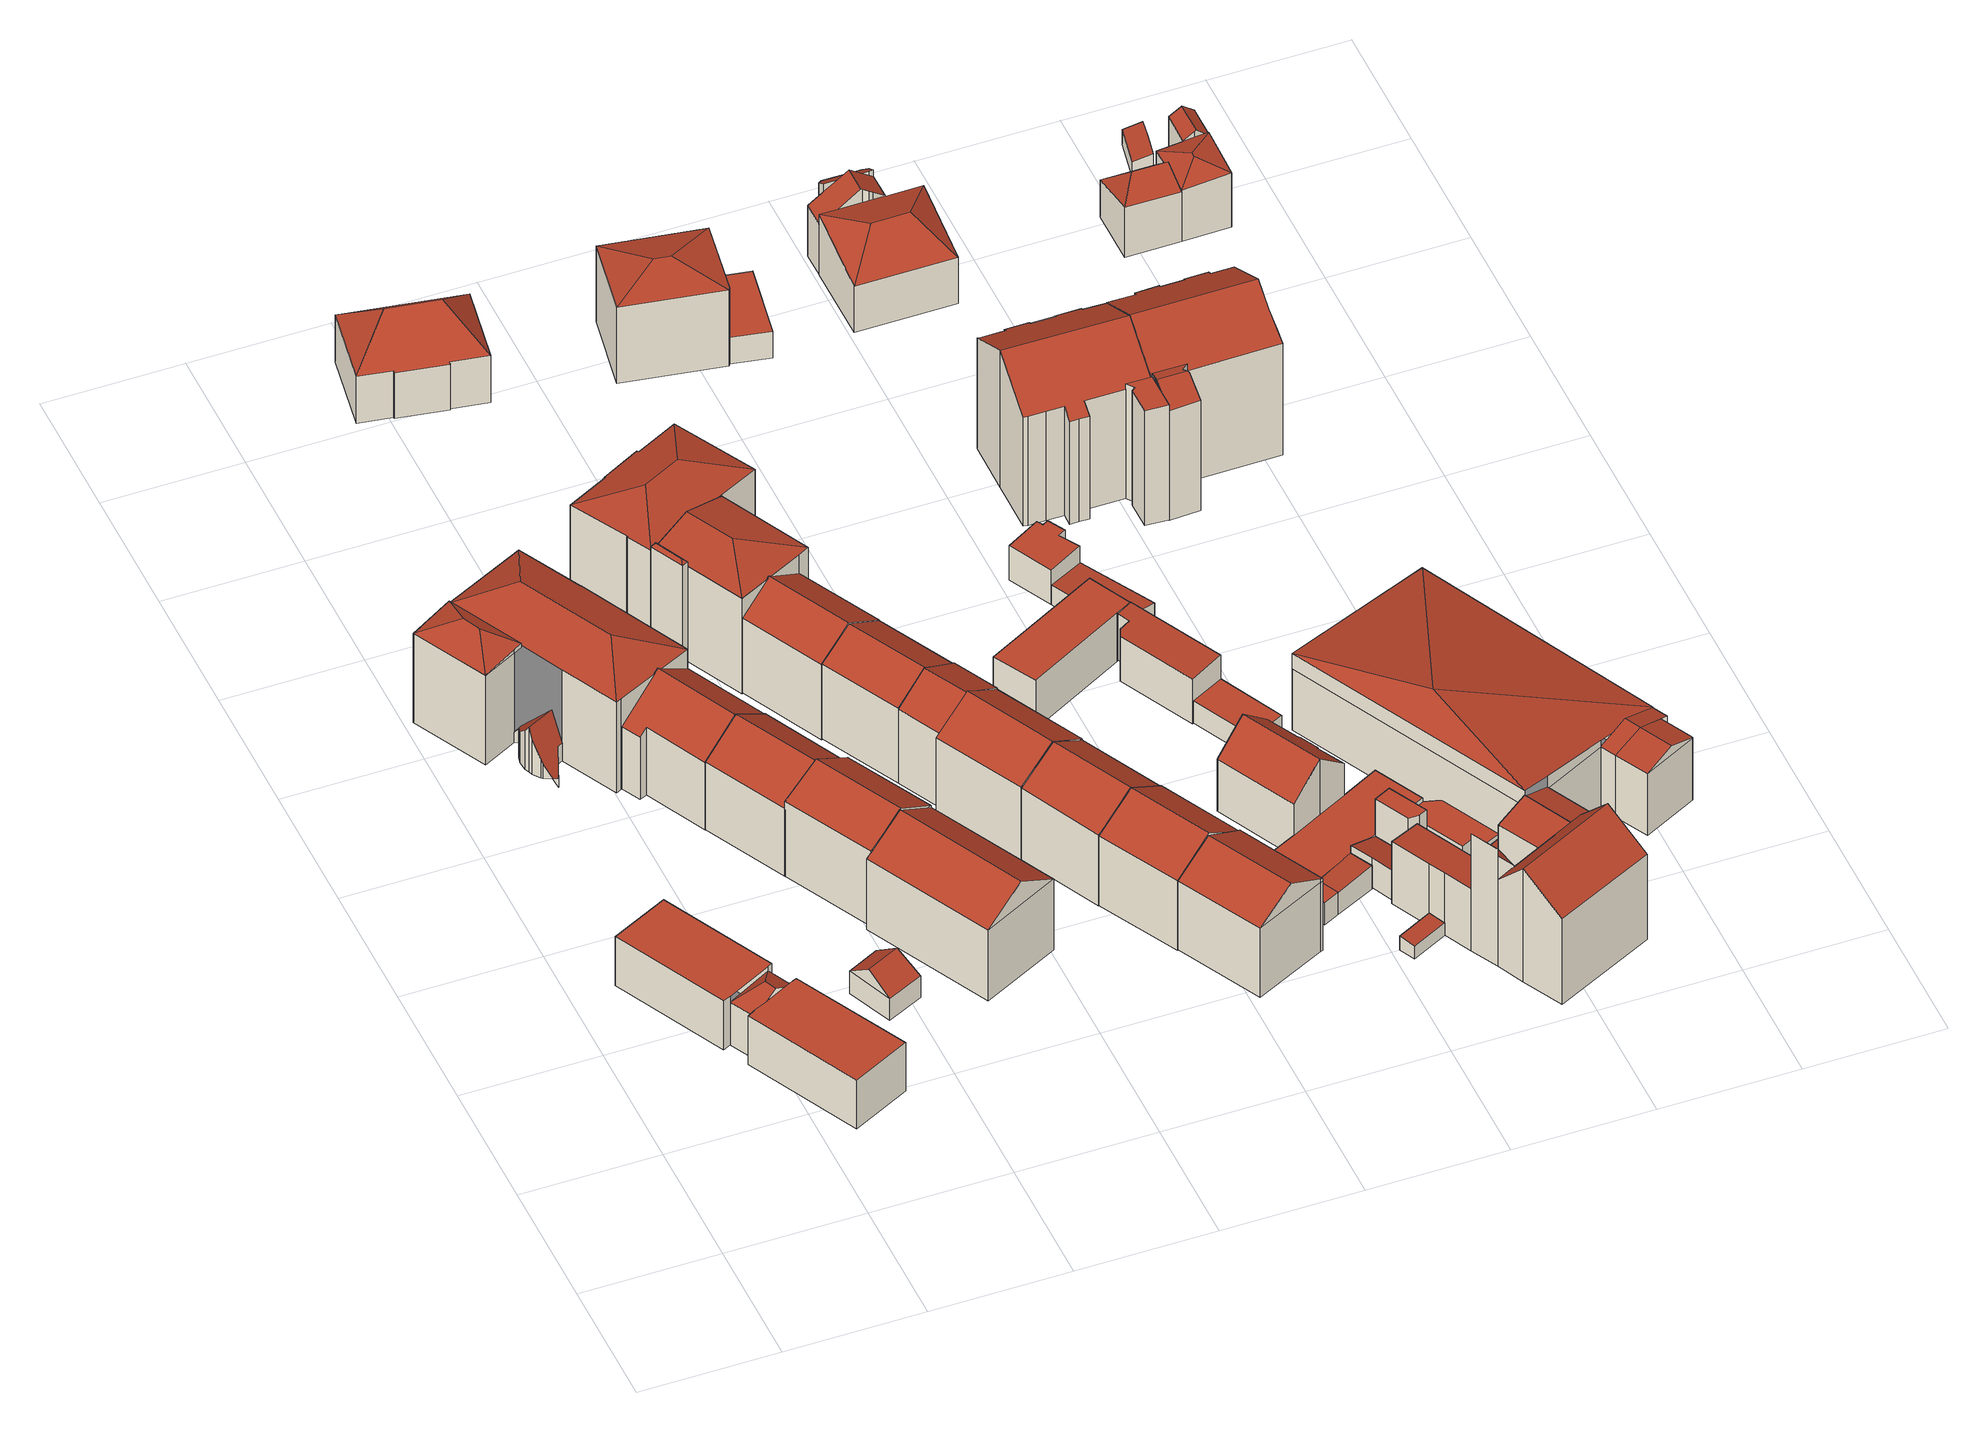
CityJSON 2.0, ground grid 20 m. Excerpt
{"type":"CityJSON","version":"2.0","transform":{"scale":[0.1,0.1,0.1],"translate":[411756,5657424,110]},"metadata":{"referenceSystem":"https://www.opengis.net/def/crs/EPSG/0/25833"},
"CityObjects":{
"building1":{"type":"Building","attributes":{"Gemeindeschluessel":14612000,"Geometrietyp2DReferenz":"3000","function":"31001_9998","roofType":"9999"},"children":["building1-1","building1-2","building1-3"]},
"building1-1":{"type":"BuildingPart","attributes":{"Dachtyp_tdc":"tdcPolyFlatRoof","Dachneigung":0,"QualitaetDacherkennung":74,"Geometrietyp2DReferenz":"3000","measuredHeight":8.42,"roofType":"1000"},"parents":["building1"],"geometry":[{"type":"MultiSurface","lod":"2","boundaries":[[[0,1,2,3]],[[1,4,5,6,7,2]],[[8,9,10,11,12]],[[9,13,14,10]],[[13,0,3,14]],[[13,9,8,4,1,0]],[[3,2,7,11,10,14]]],"semantics":{"surfaces":[{"type":"WallSurface"},{"type":"RoofSurface"},{"type":"GroundSurface"}],"values":[0,0,0,0,0,1,2]}}]},
"building1-2":{"type":"BuildingPart","attributes":{"Dachtyp_tdc":"tdcPolyFlatRoof","Dachneigung":0,"QualitaetDacherkennung":77,"Geometrietyp2DReferenz":"3000","measuredHeight":8.41,"roofType":"1000"},"parents":["building1"],"geometry":[{"type":"MultiSurface","lod":"2","boundaries":[[[15,16,17,18]],[[16,19,20,17]],[[19,21,22,20]],[[21,23,22]],[[24,25,26,27]],[[24,28,29,25]],[[28,15,18,29]],[[28,24,30,31,21,19,16,15]],[[18,17,20,22,25,29]]],"semantics":{"surfaces":[{"type":"WallSurface"},{"type":"RoofSurface"},{"type":"GroundSurface"}],"values":[0,0,0,0,0,0,0,1,2]}}]},
"building1-3":{"type":"BuildingPart","attributes":{"Dachtyp_tdc":"tdcHipAndGableRoof","Dachneigung":25.67,"QualitaetDacherkennung":31,"Geometrietyp2DReferenz":"3000","measuredHeight":9.4,"roofType":"5000"},"parents":["building1"],"geometry":[{"type":"MultiSurface","lod":"2","boundaries":[[[11,7,25,22]],[[6,26,25,7]],[[23,12,11,22]],[[5,12,32]],[[23,31,33,32,12]],[[5,32,33,30,27]],[[6,5,27,26]]],"semantics":{"surfaces":[{"type":"GroundSurface"},{"type":"WallSurface"},{"type":"RoofSurface"}],"values":[0,1,1,2,2,2,1]}}]},
"building2":{"type":"Building","attributes":{"Gemeindeschluessel":14612000,"Geometrietyp2DReferenz":"3000","function":"31001_9998","roofType":"9999"},"children":["building2-1","building2-2","building2-3"]},
"building2-1":{"type":"BuildingPart","attributes":{"Dachtyp_tdc":"tdcFreeFormRoof","Dachneigung":68.37,"QualitaetDacherkennung":4,"Geometrietyp2DReferenz":"3000","measuredHeight":7.66,"roofType":"5000"},"parents":["building2"],"geometry":[{"type":"MultiSurface","lod":"2","boundaries":[[[34,35,36,37]],[[35,38,39,36]],[[40,41,42,43]],[[41,44,45,42]],[[44,46,47,45]],[[46,48,49,47]],[[48,50,51,49]],[[50,52,53,51]],[[52,54,55,53]],[[54,56,57,55]],[[56,34,37,57]],[[52,50,48,46,44,41,40,58]],[[58,59,38,35,34,56,54,52]],[[37,36,39,60,61,43,42,45,47,49,51,53,55,57]]],"semantics":{"surfaces":[{"type":"WallSurface"},{"type":"RoofSurface"},{"type":"GroundSurface"}],"values":[0,0,0,0,0,0,0,0,0,0,0,1,1,2]}}]},
"building2-2":{"type":"BuildingPart","attributes":{"Dachtyp_tdc":"tdcHipRoof","Dachneigung":23.7,"QualitaetDacherkennung":62,"Geometrietyp2DReferenz":"3000","measuredHeight":18.4,"roofType":"3200"},"parents":["building2"],"geometry":[{"type":"MultiSurface","lod":"2","boundaries":[[[62,63,64,65]],[[63,66,67,64]],[[66,68,69,67]],[[68,70,71,69]],[[70,72,73,71]],[[72,74,75,73]],[[74,76,77,75]],[[76,78,40,43,77]],[[79,62,65,80,81]],[[76,74,72,82]],[[62,79,83]],[[72,70,68,66,63,62,83,82]],[[79,84,78,76,82,83]],[[65,64,67,69,71,73,75,77,43,61,60,80]]],"semantics":{"surfaces":[{"type":"WallSurface"},{"type":"RoofSurface"},{"type":"GroundSurface"}],"values":[0,0,0,0,0,0,0,0,0,1,1,1,1,2]}}]},
"building2-3":{"type":"BuildingPart","attributes":{"Dachtyp_tdc":"tdcHipRoof","Dachneigung":25.68,"QualitaetDacherkennung":42,"Geometrietyp2DReferenz":"3000","measuredHeight":17.57,"roofType":"3200"},"parents":["building2"],"geometry":[{"type":"MultiSurface","lod":"2","boundaries":[[[85,81,80,86]],[[87,88,89,39,38]],[[88,85,86,89]],[[90,85,91]],[[92,93,94,95]],[[85,92,95,91]],[[94,90,91,95]],[[96,84,94,93,87]],[[87,93,92,88]],[[88,92,85]],[[85,90,79,81]],[[86,80,60,39,89]]],"semantics":{"surfaces":[{"type":"WallSurface"},{"type":"RoofSurface"},{"type":"GroundSurface"}],"values":[0,0,0,1,1,1,1,0,0,0,0,2]}}]},
"building3":{"type":"Building","attributes":{"Dachtyp_tdc":"tdcGableRoof","Gemeindeschluessel":14612000,"Dachneigung":35.3,"QualitaetDacherkennung":52,"Geometrietyp2DReferenz":"3000","measuredHeight":6.4,"function":"31001_9998","roofType":"3100"},"geometry":[{"type":"Solid","lod":"2","boundaries":[[[[97,98,99,100]],[[98,101,102,99]],[[101,103,104,102]],[[101,98,105]],[[97,103,106]],[[98,97,106,105]],[[103,101,105,106]],[[100,99,102,104]],[[103,97,100,104]]]],"semantics":{"surfaces":[{"type":"WallSurface"},{"type":"RoofSurface"},{"type":"GroundSurface"}],"values":[[0,0,0,0,0,1,1,2,0]]}}]},
"building4":{"type":"Building","attributes":{"Dachtyp_tdc":"tdcGableRoof","Gemeindeschluessel":14612000,"Dachneigung":36.43,"QualitaetDacherkennung":58,"Geometrietyp2DReferenz":"3000","measuredHeight":15.88,"function":"31001_9998","roofType":"3100"},"geometry":[{"type":"Solid","lod":"2","boundaries":[[[[107,108,109,110]],[[108,111,112,109]],[[111,113,114,112]],[[113,115,116,114]],[[115,117,118,116]],[[117,119,120,118]],[[119,121,122,120]],[[121,107,110,122]],[[117,115,113,111]],[[111,108,107,121,119,117]],[[110,109,112,114,116,118,120,122]]]],"semantics":{"surfaces":[{"type":"WallSurface"},{"type":"RoofSurface"},{"type":"GroundSurface"}],"values":[[0,0,0,0,0,0,0,0,1,1,2]]}}]},
"building5":{"type":"Building","attributes":{"Dachtyp_tdc":"tdcGableRoof","Gemeindeschluessel":14612000,"Dachneigung":35.27,"QualitaetDacherkennung":61,"Geometrietyp2DReferenz":"3000","measuredHeight":15.81,"function":"31001_9998","roofType":"3100"},"geometry":[{"type":"Solid","lod":"2","boundaries":[[[[123,124,125,126]],[[124,127,128,125]],[[127,129,130,128]],[[129,123,126,130]],[[127,124,131]],[[123,129,132]],[[124,123,132,131]],[[129,127,131,132]],[[126,125,128,130]]]],"semantics":{"surfaces":[{"type":"WallSurface"},{"type":"RoofSurface"},{"type":"GroundSurface"}],"values":[[0,0,0,0,0,0,1,1,2]]}}]},
"building6":{"type":"Building","attributes":{"Dachtyp_tdc":"tdcFreeFormRoof","Gemeindeschluessel":14612000,"Dachneigung":30.63,"QualitaetDacherkennung":52,"Geometrietyp2DReferenz":"3000","measuredHeight":16.31,"function":"31001_9998","roofType":"5000"},"geometry":[{"type":"Solid","lod":"2","boundaries":[[[[133,134,135,136]],[[134,137,138,135]],[[137,139,140,138]],[[139,141,142,140]],[[141,133,136,142]],[[134,143,144,139,137]],[[143,133,141,144]],[[141,139,144]],[[134,133,143]],[[136,135,138,140,142]]]],"semantics":{"surfaces":[{"type":"WallSurface"},{"type":"RoofSurface"},{"type":"GroundSurface"}],"values":[[0,0,0,0,0,1,1,0,0,2]]}}]},
"building7":{"type":"Building","attributes":{"Dachtyp_tdc":"tdcGableRoof","Gemeindeschluessel":14612000,"Dachneigung":32.48,"QualitaetDacherkennung":61,"Geometrietyp2DReferenz":"3000","measuredHeight":16.19,"function":"31001_9998","roofType":"3100"},"geometry":[{"type":"Solid","lod":"2","boundaries":[[[[145,146,147,148]],[[146,149,150,147]],[[149,151,152,150]],[[151,153,154,152]],[[153,145,148,154]],[[153,155,156,145]],[[146,156,155,157,149]],[[151,157,155,153]],[[149,157,151]],[[145,156,146]],[[148,147,150,152,154]]]],"semantics":{"surfaces":[{"type":"WallSurface"},{"type":"RoofSurface"},{"type":"GroundSurface"}],"values":[[0,0,0,0,0,1,1,0,0,0,2]]}}]},
"building8":{"type":"Building","attributes":{"Dachtyp_tdc":"tdcHipRoof","Gemeindeschluessel":14612000,"Dachneigung":41.74,"QualitaetDacherkennung":70,"Geometrietyp2DReferenz":"3000","measuredHeight":13.42,"function":"31001_9998","roofType":"3200"},"geometry":[{"type":"Solid","lod":"2","boundaries":[[[[158,159,160,161]],[[159,162,163,160]],[[162,164,165,163]],[[164,166,167,165]],[[166,168,169,167]],[[168,170,171,169]],[[170,172,173,171]],[[172,174,175,173]],[[174,158,161,175]],[[170,168,176]],[[166,164,162,177]],[[168,166,177,176]],[[162,159,158,174,172,170,176,177]],[[161,160,163,165,167,169,171,173,175]]]],"semantics":{"surfaces":[{"type":"WallSurface"},{"type":"RoofSurface"},{"type":"GroundSurface"}],"values":[[0,0,0,0,0,0,0,0,0,1,1,1,1,2]]}}]},
"building9":{"type":"Building","attributes":{"Gemeindeschluessel":14612000,"Geometrietyp2DReferenz":"3000","function":"31001_9998","roofType":"9999"},"children":["building9-1","building9-2"]},
"building9-1":{"type":"BuildingPart","attributes":{"Dachtyp_tdc":"tdcHipAndGableRoof","Dachneigung":17.38,"QualitaetDacherkennung":79,"Geometrietyp2DReferenz":"3000","measuredHeight":18.47,"roofType":"5000"},"parents":["building9"],"geometry":[{"type":"MultiSurface","lod":"2","boundaries":[[[178,179,180,181]],[[179,182,183,180]],[[182,184,185,183]],[[186,187,188,189]],[[187,178,181,188]],[[190,179,178,191]],[[178,187,192,191]],[[193,194,190,191,192]],[[186,193,192,187]],[[182,190,194,184]],[[179,190,182]],[[181,180,183,185,189,188]]],"semantics":{"surfaces":[{"type":"WallSurface"},{"type":"RoofSurface"},{"type":"GroundSurface"}],"values":[0,0,0,0,0,1,1,1,0,0,0,2]}}]},
"building9-2":{"type":"BuildingPart","attributes":{"Dachtyp_tdc":"tdcFreeFormRoof","Dachneigung":41.98,"QualitaetDacherkennung":23,"Geometrietyp2DReferenz":"3000","measuredHeight":17.67,"roofType":"5000"},"parents":["building9"],"geometry":[{"type":"MultiSurface","lod":"2","boundaries":[[[195,196,193,186,189,197]],[[198,199,200,185,184,194]],[[199,195,197,200]],[[201,199,198]],[[202,201,198,196]],[[202,196,195]],[[201,202,195,199]],[[197,189,185,200]]],"semantics":{"surfaces":[{"type":"WallSurface"},{"type":"RoofSurface"},{"type":"GroundSurface"}],"values":[0,0,0,1,1,1,1,2]}}]},
"building10":{"type":"Building","attributes":{"Dachtyp_tdc":"tdcHipRoof","Gemeindeschluessel":14612000,"Dachneigung":15.52,"QualitaetDacherkennung":55,"Geometrietyp2DReferenz":"3000","measuredHeight":18.57,"function":"31001_9998","roofType":"3200"},"geometry":[{"type":"Solid","lod":"2","boundaries":[[[[203,204,205,206]],[[204,207,208,205]],[[207,209,210,208]],[[209,211,212,210]],[[211,213,214,212]],[[213,215,216,214]],[[215,217,218,216]],[[217,219,220,218]],[[219,221,188,220]],[[221,222,197,188]],[[222,203,206,197]],[[219,217,223]],[[207,204,203,222,224]],[[217,215,213,211,209,207,224,223]],[[222,221,219,223,224]],[[206,205,208,210,212,214,216,218,220,188,197]]]],"semantics":{"surfaces":[{"type":"WallSurface"},{"type":"RoofSurface"},{"type":"GroundSurface"}],"values":[[0,0,0,0,0,0,0,0,0,0,0,1,1,1,1,2]]}}]},
"building11":{"type":"Building","attributes":{"Dachtyp_tdc":"tdcGableRoof","Gemeindeschluessel":14612000,"Dachneigung":31.13,"QualitaetDacherkennung":63,"Geometrietyp2DReferenz":"3000","measuredHeight":16.5,"function":"31001_9998","roofType":"3100"},"geometry":[{"type":"Solid","lod":"2","boundaries":[[[[225,226,227,228]],[[226,229,230,227]],[[229,231,232,230]],[[231,225,228,232]],[[229,226,233]],[[225,231,234]],[[226,225,234,233]],[[231,229,233,234]],[[228,227,230,232]]]],"semantics":{"surfaces":[{"type":"WallSurface"},{"type":"RoofSurface"},{"type":"GroundSurface"}],"values":[[0,0,0,0,0,0,1,1,2]]}}]},
"building12":{"type":"Building","attributes":{"Gemeindeschluessel":14612000,"Dachtyp_tdc":"tdcGableRoof","Dachneigung":31.08,"QualitaetDacherkennung":69,"Geometrietyp2DReferenz":"3000","measuredHeight":16.22,"function":"31001_9998","roofType":"3100"},"geometry":[{"type":"Solid","lod":"2","boundaries":[[[[235,236,237,238]],[[236,239,240,237]],[[239,241,242,240]],[[241,235,238,242]],[[239,236,243]],[[235,241,244]],[[236,235,244,243]],[[241,239,243,244]],[[238,237,240,242]]]],"semantics":{"surfaces":[{"type":"WallSurface"},{"type":"RoofSurface"},{"type":"GroundSurface"}],"values":[[0,0,0,0,0,0,1,1,2]]}}]},
"building13":{"type":"Building","attributes":{"Gemeindeschluessel":14612000,"Geometrietyp2DReferenz":"3000","function":"31001_9998","roofType":"9999"},"children":["building13-1","building13-2"]},
"building13-1":{"type":"BuildingPart","attributes":{"Dachtyp_tdc":"tdcGableRoof","Dachneigung":31.92,"QualitaetDacherkennung":53,"Geometrietyp2DReferenz":"3000","measuredHeight":16.38,"roofType":"3100"},"parents":["building13"],"geometry":[{"type":"MultiSurface","lod":"2","boundaries":[[[245,246,247,248]],[[249,250,251,252]],[[250,245,248,251]],[[245,250,253]],[[246,245,253,254,255]],[[250,249,256,257,254,253]],[[248,247,258,252,251]]],"semantics":{"surfaces":[{"type":"WallSurface"},{"type":"RoofSurface"},{"type":"GroundSurface"}],"values":[0,0,0,0,1,1,2]}}]},
"building13-2":{"type":"BuildingPart","attributes":{"Dachtyp_tdc":"tdcGableRoof","Dachneigung":29.76,"QualitaetDacherkennung":57,"Geometrietyp2DReferenz":"3000","measuredHeight":16.34,"roofType":"3100"},"parents":["building13"],"geometry":[{"type":"MultiSurface","lod":"2","boundaries":[[[259,260,255,261]],[[262,263,261,255,257]],[[258,238,242,252]],[[260,259,238,258,264]],[[259,263,242,238]],[[263,262,249,252,242]],[[263,259,261]]],"semantics":{"surfaces":[{"type":"RoofSurface"},{"type":"GroundSurface"},{"type":"WallSurface"}],"values":[0,0,1,2,2,2,2]}}]},
"building14":{"type":"Building","attributes":{"Dachtyp_tdc":"tdcGableRoof","Gemeindeschluessel":14612000,"Dachneigung":32.18,"QualitaetDacherkennung":56,"Geometrietyp2DReferenz":"3000","measuredHeight":16.15,"function":"31001_9998","roofType":"3100"},"geometry":[{"type":"Solid","lod":"2","boundaries":[[[[265,266,267,268]],[[266,269,270,267]],[[269,271,272,270]],[[271,265,268,272]],[[269,266,273]],[[265,271,274]],[[266,265,274,273]],[[271,269,273,274]],[[268,267,270,272]]]],"semantics":{"surfaces":[{"type":"WallSurface"},{"type":"RoofSurface"},{"type":"GroundSurface"}],"values":[[0,0,0,0,0,0,1,1,2]]}}]},
"building15":{"type":"Building","attributes":{"Dachtyp_tdc":"tdcGableRoof","Gemeindeschluessel":14612000,"Dachneigung":34.1,"QualitaetDacherkennung":54,"Geometrietyp2DReferenz":"3000","measuredHeight":16.03,"function":"31001_9998","roofType":"3100"},"geometry":[{"type":"Solid","lod":"2","boundaries":[[[[275,276,277,278]],[[276,279,280,277]],[[279,281,282,280]],[[281,275,278,282]],[[279,276,283]],[[275,281,284]],[[276,275,284,283]],[[281,279,283,284]],[[278,277,280,282]]]],"semantics":{"surfaces":[{"type":"WallSurface"},{"type":"RoofSurface"},{"type":"GroundSurface"}],"values":[[0,0,0,0,0,0,1,1,2]]}}]},
"building16":{"type":"Building","attributes":{"Dachtyp_tdc":"tdcGableRoof","Gemeindeschluessel":14612000,"Dachneigung":32.76,"QualitaetDacherkennung":45,"Geometrietyp2DReferenz":"3000","measuredHeight":15.69,"function":"31001_9998","roofType":"3100"},"geometry":[{"type":"Solid","lod":"2","boundaries":[[[[279,285,286,287]],[[285,288,289,286]],[[288,290,291,289]],[[290,292,293,291]],[[292,279,287,293]],[[292,294,295,279]],[[296,295,294,297,298]],[[288,298,297,290]],[[285,296,298,288]],[[290,297,294,292]],[[279,295,296,285]],[[287,286,289,291,293]]]],"semantics":{"surfaces":[{"type":"WallSurface"},{"type":"RoofSurface"},{"type":"GroundSurface"}],"values":[[0,0,0,0,0,1,1,0,0,0,0,2]]}}]},
"building17":{"type":"Building","attributes":{"Dachtyp_tdc":"tdcPolyFlatRoof","Gemeindeschluessel":14612000,"Dachneigung":13.71,"QualitaetDacherkennung":65,"Geometrietyp2DReferenz":"3000","measuredHeight":4.29,"function":"31001_9998","roofType":"2100"},"geometry":[{"type":"Solid","lod":"2","boundaries":[[[[299,300,301,302]],[[300,303,304,301]],[[303,305,306,304]],[[305,307,308,306]],[[307,309,310,308]],[[309,299,302,310]],[[309,307,305,303,300,299]],[[302,301,304,306,308,310]]]],"semantics":{"surfaces":[{"type":"WallSurface"},{"type":"RoofSurface"},{"type":"GroundSurface"}],"values":[[0,0,0,0,0,0,1,2]]}}]},
"building18":{"type":"Building","attributes":{"Dachtyp_tdc":"tdcHipRoof","Gemeindeschluessel":14612000,"Dachneigung":17.76,"QualitaetDacherkennung":76,"Geometrietyp2DReferenz":"3000","measuredHeight":15.03,"function":"31001_9998","roofType":"3200"},"geometry":[{"type":"Solid","lod":"2","boundaries":[[[[311,312,313,314]],[[312,315,316,313]],[[315,317,318,316]],[[317,319,320,318]],[[319,311,314,320]],[[312,311,319,321]],[[317,315,322]],[[319,317,322,321]],[[315,312,321,322]],[[314,313,316,318,320]]]],"semantics":{"surfaces":[{"type":"WallSurface"},{"type":"RoofSurface"},{"type":"GroundSurface"}],"values":[[0,0,0,0,0,1,1,1,1,2]]}}]},
"building19":{"type":"Building","attributes":{"Dachtyp_tdc":"tdcPolyFlatRoof","Gemeindeschluessel":14612000,"Dachneigung":0,"QualitaetDacherkennung":77,"Geometrietyp2DReferenz":"3000","measuredHeight":8.42,"function":"31001_9998","roofType":"1000"},"geometry":[{"type":"Solid","lod":"2","boundaries":[[[[323,324,325,326]],[[324,327,328,325]],[[327,329,330,328]],[[329,331,332,330]],[[331,333,334,332]],[[333,323,326,334]],[[333,331,329,327,324,323]],[[326,325,328,330,332,334]]]],"semantics":{"surfaces":[{"type":"WallSurface"},{"type":"RoofSurface"},{"type":"GroundSurface"}],"values":[[0,0,0,0,0,0,1,2]]}}]},
"building20":{"type":"Building","attributes":{"Dachtyp_tdc":"tdcPolyFlatRoof","Gemeindeschluessel":14612000,"Dachneigung":3.5,"QualitaetDacherkennung":20,"Geometrietyp2DReferenz":"3000","measuredHeight":2.34,"function":"31001_9998","roofType":"2100"},"geometry":[{"type":"Solid","lod":"2","boundaries":[[[[335,336,337,338]],[[336,339,340,337]],[[339,341,342,340]],[[341,335,338,342]],[[341,339,336,335]],[[338,337,340,342]]]],"semantics":{"surfaces":[{"type":"WallSurface"},{"type":"RoofSurface"},{"type":"GroundSurface"}],"values":[[0,0,0,0,1,2]]}}]},
"building21":{"type":"Building","attributes":{"Dachtyp_tdc":"tdcGableRoof","Gemeindeschluessel":14612000,"Dachneigung":41.48,"QualitaetDacherkennung":67,"Geometrietyp2DReferenz":"3000","measuredHeight":13.34,"function":"31001_9998","roofType":"3100"},"geometry":[{"type":"Solid","lod":"2","boundaries":[[[[343,344,345,346]],[[347,348,349,350,351,352,353,344]],[[344,343,354,347]],[[345,355,356,357,358,359,360,361,362,346]],[[347,354,362,361]],[[354,343,346,362]],[[344,353,355,345]],[[353,352,356,355]],[[352,351,357,356]],[[351,350,358,357]],[[350,349,359,358]],[[349,348,360,359]],[[348,347,361,360]]]],"semantics":{"surfaces":[{"type":"WallSurface"},{"type":"RoofSurface"},{"type":"GroundSurface"}],"values":[[0,1,1,2,0,0,0,0,0,0,0,0,0]]}}]},
"building22":{"type":"Building","attributes":{"Gemeindeschluessel":14612000,"Geometrietyp2DReferenz":"3000","function":"31001_9998","roofType":"9999"},"children":["building22-1","building22-2","building22-3"]},
"building22-1":{"type":"BuildingPart","attributes":{"Dachtyp_tdc":"tdcPolyFlatRoof","Dachneigung":0,"QualitaetDacherkennung":69,"Geometrietyp2DReferenz":"3000","measuredHeight":3.81,"roofType":"1000"},"parents":["building22"],"geometry":[{"type":"MultiSurface","lod":"2","boundaries":[[[363,364,365,366]],[[364,367,368,365]],[[369,370,306,308,371]],[[370,372,373,306]],[[372,374,375,373]],[[374,376,377,375]],[[376,363,366,377]],[[376,374,372,370,369,378,379,367,364,363]],[[366,365,368,380,308,306,373,375,377]]],"semantics":{"surfaces":[{"type":"WallSurface"},{"type":"RoofSurface"},{"type":"GroundSurface"}],"values":[0,0,0,0,0,0,0,1,2]}}]},
"building22-2":{"type":"BuildingPart","attributes":{"Dachtyp_tdc":"tdcPolyFlatRoof","Dachneigung":2.66,"QualitaetDacherkennung":58,"Geometrietyp2DReferenz":"3000","measuredHeight":3.92,"roofType":"2100"},"parents":["building22"],"geometry":[{"type":"MultiSurface","lod":"2","boundaries":[[[381,382,383,368,367]],[[382,384,385,383]],[[384,382,381,379,386]],[[380,368,383,385]]],"semantics":{"surfaces":[{"type":"WallSurface"},{"type":"RoofSurface"},{"type":"GroundSurface"}],"values":[0,0,1,2]}}]},
"building22-3":{"type":"BuildingPart","attributes":{"Dachtyp_tdc":"tdcPolyFlatRoof","Dachneigung":0,"QualitaetDacherkennung":64,"Geometrietyp2DReferenz":"3000","measuredHeight":3.74,"roofType":"1000"},"parents":["building22"],"geometry":[{"type":"MultiSurface","lod":"2","boundaries":[[[387,388,389,385,384]],[[388,390,310,389]],[[390,371,308,310]],[[371,390,388,387,391]],[[385,389,310,308,380]]],"semantics":{"surfaces":[{"type":"WallSurface"},{"type":"RoofSurface"},{"type":"GroundSurface"}],"values":[0,0,0,1,2]}}]},
"building23":{"type":"Building","attributes":{"Gemeindeschluessel":14612000,"Dachneigung":71.33,"Dachorientierung":0,"MittlereTraufHoehe":117.37,"QualitaetDacherkennung":100,"ObjektHoehe":5.09,"BodenHoehe":113.09,"Geometrietyp2DReferenz":"3000","AbsoluteHoehe":118.18,"Dachflaeche":36.01,"measuredHeight":5.09,"function":"31001_9998","roofType":"2100","storeysAboveGround":2},"geometry":[{"type":"MultiSurface","lod":"2","boundaries":[[[392,393,394,395]],[[393,396,397,394]],[[396,398,399,397]],[[398,400,401,399]],[[400,402,403,401]],[[402,392,395,403]],[[402,400,398,396,393,392]],[[395,394,397,399,401,403]]],"semantics":{"surfaces":[{"type":"WallSurface"},{"type":"RoofSurface"},{"type":"GroundSurface"}],"values":[0,0,0,0,0,0,1,2]}}]},
"building24":{"type":"Building","attributes":{"Dachtyp_tdc":"tdcPolyFlatRoof","Gemeindeschluessel":14612000,"Dachneigung":4.1,"QualitaetDacherkennung":71,"Geometrietyp2DReferenz":"3000","measuredHeight":8.13,"function":"31001_9998","roofType":"2100"},"geometry":[{"type":"Solid","lod":"2","boundaries":[[[[404,405,406,407]],[[405,408,409,406]],[[408,410,411,409]],[[410,412,413,411]],[[412,414,415,413]],[[414,416,417,415]],[[416,404,407,417]],[[416,414,412,410,408,405,404]],[[407,406,409,411,413,415,417]]]],"semantics":{"surfaces":[{"type":"WallSurface"},{"type":"RoofSurface"},{"type":"GroundSurface"}],"values":[[0,0,0,0,0,0,0,1,2]]}}]},
"building25":{"type":"Building","attributes":{"Dachtyp_tdc":"tdcPolyFlatRoof","Gemeindeschluessel":14612000,"Dachneigung":0,"QualitaetDacherkennung":54,"Geometrietyp2DReferenz":"3000","measuredHeight":4.64,"function":"31001_9998","roofType":"1000"},"geometry":[{"type":"Solid","lod":"2","boundaries":[[[[418,419,420,421]],[[419,422,423,420]],[[422,424,425,423]],[[424,418,421,425]],[[424,422,419,418]],[[421,420,423,425]]]],"semantics":{"surfaces":[{"type":"WallSurface"},{"type":"RoofSurface"},{"type":"GroundSurface"}],"values":[[0,0,0,0,1,2]]}}]},
"building26":{"type":"Building","attributes":{"Dachtyp_tdc":"tdcPolyFlatRoof","Gemeindeschluessel":14612000,"Dachneigung":0,"QualitaetDacherkennung":50,"Geometrietyp2DReferenz":"3000","measuredHeight":5.97,"function":"31001_9998","roofType":"1000"},"geometry":[{"type":"Solid","lod":"2","boundaries":[[[[426,427,428,429]],[[427,430,431,428]],[[430,432,433,431]],[[432,434,435,433]],[[434,436,437,435]],[[436,438,439,437]],[[438,440,441,439]],[[440,426,429,441]],[[440,438,436,434,432,430,427,426]],[[429,428,431,433,435,437,439,441]]]],"semantics":{"surfaces":[{"type":"WallSurface"},{"type":"RoofSurface"},{"type":"GroundSurface"}],"values":[[0,0,0,0,0,0,0,0,1,2]]}}]},
"building27":{"type":"Building","attributes":{"Dachtyp_tdc":"tdcPolyFlatRoof","Gemeindeschluessel":14612000,"Dachneigung":0,"QualitaetDacherkennung":75,"Geometrietyp2DReferenz":"3000","measuredHeight":3.74,"function":"31001_9998","roofType":"1000"},"geometry":[{"type":"Solid","lod":"2","boundaries":[[[[442,443,444,445]],[[443,446,447,444]],[[446,448,449,447]],[[448,442,445,449]],[[448,446,443,442]],[[445,444,447,449]]]],"semantics":{"surfaces":[{"type":"WallSurface"},{"type":"RoofSurface"},{"type":"GroundSurface"}],"values":[[0,0,0,0,1,2]]}}]},
"building28":{"type":"Building","attributes":{"Gemeindeschluessel":14612000,"Dachneigung":90,"Dachorientierung":0,"MittlereTraufHoehe":122.99,"QualitaetDacherkennung":11,"ObjektHoehe":9.63,"BodenHoehe":113.36,"Geometrietyp2DReferenz":"3000","AbsoluteHoehe":122.99,"Dachflaeche":16.43,"measuredHeight":9.63,"function":"31001_9998","roofType":"1000","storeysAboveGround":3},"geometry":[{"type":"MultiSurface","lod":"2","boundaries":[[[450,451,452,453]],[[451,454,455,452]],[[454,456,457,455]],[[456,458,459,457]],[[458,450,453,459]],[[458,456,454,451,450]],[[453,452,455,457,459]]],"semantics":{"surfaces":[{"type":"WallSurface"},{"type":"RoofSurface"},{"type":"GroundSurface"}],"values":[0,0,0,0,0,1,2]}}]},
"building29":{"type":"Building","attributes":{"Dachtyp_tdc":"tdcPolyFlatRoof","Gemeindeschluessel":14612000,"Dachneigung":3.08,"QualitaetDacherkennung":79,"Geometrietyp2DReferenz":"3000","measuredHeight":3.43,"function":"31001_9998","roofType":"2100"},"geometry":[{"type":"Solid","lod":"2","boundaries":[[[[460,461,429,428]],[[461,462,463,429]],[[462,464,465,463]],[[464,466,467,465]],[[466,460,428,467]],[[466,464,462,461,460]],[[428,429,463,465,467]]]],"semantics":{"surfaces":[{"type":"WallSurface"},{"type":"RoofSurface"},{"type":"GroundSurface"}],"values":[[0,0,0,0,0,1,2]]}}]},
"building30":{"type":"Building","attributes":{"Gemeindeschluessel":14612000,"Geometrietyp2DReferenz":"3000","function":"31001_9998","roofType":"9999"},"children":["building30-1","building30-2","building30-3","building30-4"]},
"building30-1":{"type":"BuildingPart","attributes":{"Dachtyp_tdc":"tdcPolyFlatRoof","Dachneigung":57.6,"QualitaetDacherkennung":56,"Geometrietyp2DReferenz":"3000","measuredHeight":20.25,"roofType":"2100"},"parents":["building30"],"geometry":[{"type":"MultiSurface","lod":"2","boundaries":[[[468,469,470,471,472,473]],[[474,475,476,477,478,479]],[[474,469,468,475]],[[477,472,471,478]]],"semantics":{"surfaces":[{"type":"WallSurface"},{"type":"RoofSurface"},{"type":"GroundSurface"}],"values":[0,0,1,2]}}]},
"building30-2":{"type":"BuildingPart","attributes":{"Dachtyp_tdc":"tdcPolyFlatRoof","Dachneigung":16.11,"QualitaetDacherkennung":60,"Geometrietyp2DReferenz":"3000","measuredHeight":12.48,"roofType":"2100"},"parents":["building30"],"geometry":[{"type":"MultiSurface","lod":"2","boundaries":[[[480,481,482,483]],[[481,484,485,482]],[[486,487,488,489]],[[487,480,483,488]],[[487,486,484,481,480]],[[483,482,485,489,488]]],"semantics":{"surfaces":[{"type":"WallSurface"},{"type":"RoofSurface"},{"type":"GroundSurface"}],"values":[0,0,0,0,1,2]}}]},
"building30-3":{"type":"BuildingPart","attributes":{"Dachtyp_tdc":"tdcGableRoof","Dachneigung":36.07,"QualitaetDacherkennung":64,"Geometrietyp2DReferenz":"3000","measuredHeight":19.55,"roofType":"3100"},"parents":["building30"],"geometry":[{"type":"MultiSurface","lod":"2","boundaries":[[[490,491,492,485,484]],[[491,493,494,492]],[[493,495,496,494]],[[495,497,498,496]],[[497,479,478,498]],[[470,499,486,489,471]],[[497,495,493,491]],[[491,490,499,470,479,497]],[[489,485,492,494,496,498,478,471]]],"semantics":{"surfaces":[{"type":"WallSurface"},{"type":"RoofSurface"},{"type":"GroundSurface"}],"values":[0,0,0,0,0,0,1,1,2]}}]},
"building30-4":{"type":"BuildingPart","attributes":{"Dachtyp_tdc":"tdcPolyFlatRoof","Dachneigung":3.6,"QualitaetDacherkennung":58,"Geometrietyp2DReferenz":"3000","measuredHeight":10.69,"roofType":"2100"},"parents":["building30"],"geometry":[{"type":"MultiSurface","lod":"2","boundaries":[[[500,473,472,501]],[[476,502,503,477]],[[502,504,505,503]],[[504,506,507,505]],[[506,508,509,507]],[[508,500,501,509]],[[508,506,504,502,476,473,500]],[[501,472,477,503,505,507,509]]],"semantics":{"surfaces":[{"type":"WallSurface"},{"type":"RoofSurface"},{"type":"GroundSurface"}],"values":[0,0,0,0,0,0,1,2]}}]},
"building31":{"type":"Building","attributes":{"Gemeindeschluessel":14612000,"Dachneigung":90,"Dachorientierung":0,"MittlereTraufHoehe":116.19,"QualitaetDacherkennung":33,"ObjektHoehe":2.95,"BodenHoehe":113.23,"Geometrietyp2DReferenz":"3000","AbsoluteHoehe":116.19,"Dachflaeche":54,"measuredHeight":2.95,"function":"31001_9998","roofType":"1000","storeysAboveGround":1},"geometry":[{"type":"MultiSurface","lod":"2","boundaries":[[[510,511,512,513]],[[511,514,515,512]],[[514,516,517,515]],[[516,518,519,517]],[[518,520,521,519]],[[520,522,523,521]],[[522,510,513,523]],[[522,520,518,516,514,511,510]],[[513,512,515,517,519,521,523]]],"semantics":{"surfaces":[{"type":"WallSurface"},{"type":"RoofSurface"},{"type":"GroundSurface"}],"values":[0,0,0,0,0,0,0,1,2]}}]},
"building32":{"type":"Building","attributes":{"Gemeindeschluessel":14612000,"Dachneigung":66.54,"Dachorientierung":0,"MittlereTraufHoehe":117.57,"QualitaetDacherkennung":97,"ObjektHoehe":5.12,"BodenHoehe":113.12,"Geometrietyp2DReferenz":"3000","AbsoluteHoehe":118.24,"Dachflaeche":17.77,"measuredHeight":5.12,"function":"31001_9998","roofType":"2100","storeysAboveGround":2},"geometry":[{"type":"MultiSurface","lod":"2","boundaries":[[[524,525,526,527]],[[525,528,529,526]],[[528,530,531,529]],[[530,524,527,531]],[[530,528,525,524]],[[527,526,529,531]]],"semantics":{"surfaces":[{"type":"WallSurface"},{"type":"RoofSurface"},{"type":"GroundSurface"}],"values":[0,0,0,0,1,2]}}]},
"building33":{"type":"Building","attributes":{"Gemeindeschluessel":14612000,"Geometrietyp2DReferenz":"3000","function":"31001_9998","roofType":"9999"},"children":["building33-1","building33-2"]},
"building33-1":{"type":"BuildingPart","attributes":{"Dachtyp_tdc":"tdcPolyFlatRoof","Dachneigung":0,"QualitaetDacherkennung":38,"Geometrietyp2DReferenz":"3000","measuredHeight":19.8,"roofType":"1000"},"parents":["building33"],"geometry":[{"type":"MultiSurface","lod":"2","boundaries":[[[532,533,534,535]],[[533,536,537,534]],[[536,538,539,540,537]],[[541,542,543,544,545]],[[542,532,535,543]],[[542,541,538,536,533,532]],[[535,534,537,540,544,543]]],"semantics":{"surfaces":[{"type":"WallSurface"},{"type":"RoofSurface"},{"type":"GroundSurface"}],"values":[0,0,0,0,0,1,2]}}]},
"building33-2":{"type":"BuildingPart","attributes":{"Dachtyp_tdc":"tdcGableRoof","Dachneigung":32.16,"QualitaetDacherkennung":61,"Geometrietyp2DReferenz":"3000","measuredHeight":23.76,"roofType":"3100"},"parents":["building33"],"geometry":[{"type":"MultiSurface","lod":"2","boundaries":[[[546,547,548,549]],[[547,550,551,548]],[[550,552,553,551]],[[552,554,555,553]],[[554,556,557,555]],[[556,558,559,557]],[[558,560,561,559]],[[560,562,563,561]],[[562,564,565,563]],[[564,566,567,565]],[[566,568,569,567]],[[568,570,571,569]],[[570,572,573,571]],[[572,574,575,573]],[[574,576,577,575]],[[576,578,579,577]],[[578,580,581,579]],[[580,582,583,581]],[[582,584,585,583]],[[584,586,587,585]],[[586,588,589,587]],[[588,545,544,589]],[[539,546,549,540]],[[588,586,584,582,580,578,576,574,572,570,568,566,564,562]],[[562,560,558,556,554,552,550,547,546,539,545,588]],[[549,548,551,553,555,557,559,561,563,565,567,569,571,573,575,577,579,581,583,585,587,589,544,540]]],"semantics":{"surfaces":[{"type":"WallSurface"},{"type":"RoofSurface"},{"type":"GroundSurface"}],"values":[0,0,0,0,0,0,0,0,0,0,0,0,0,0,0,0,0,0,0,0,0,0,0,1,1,2]}}]},
"building34":{"type":"Building","attributes":{"Gemeindeschluessel":14612000,"Geometrietyp2DReferenz":"3000","function":"31001_9998","roofType":"9999"},"children":["building34-1","building34-2","building34-3"]},
"building34-1":{"type":"BuildingPart","attributes":{"Dachtyp_tdc":"tdcHipRoof","Dachneigung":41.27,"QualitaetDacherkennung":47,"Geometrietyp2DReferenz":"3000","measuredHeight":12.73,"roofType":"3200"},"parents":["building34"],"geometry":[{"type":"MultiSurface","lod":"2","boundaries":[[[590,591,592,593]],[[591,594,595,596,592]],[[597,590,593,598]],[[594,591,599]],[[590,597,600]],[[591,590,600,599]],[[597,601,602,603,594,599,600]],[[593,592,596,604,598]]],"semantics":{"surfaces":[{"type":"WallSurface"},{"type":"RoofSurface"},{"type":"GroundSurface"}],"values":[0,0,0,1,1,1,1,2]}}]},
"building34-2":{"type":"BuildingPart","attributes":{"Dachtyp_tdc":"tdcGableRoof","Dachneigung":36.38,"QualitaetDacherkennung":74,"Geometrietyp2DReferenz":"3000","measuredHeight":12.93,"roofType":"3100"},"parents":["building34"],"geometry":[{"type":"MultiSurface","lod":"2","boundaries":[[[605,606,607,608]],[[606,609,610,607]],[[611,612,601,604,613]],[[595,605,608,596]],[[605,595,603,614,615,616,617,606]],[[611,618,615,614,612]],[[606,617,609]],[[608,607,610,613,604,596]]],"semantics":{"surfaces":[{"type":"WallSurface"},{"type":"RoofSurface"},{"type":"GroundSurface"}],"values":[0,0,0,0,1,1,0,2]}}]},
"building34-3":{"type":"BuildingPart","attributes":{"Dachtyp_tdc":"tdcPolyFlatRoof","Dachneigung":34.09,"QualitaetDacherkennung":54,"Geometrietyp2DReferenz":"3000","measuredHeight":11.7,"roofType":"2100"},"parents":["building34"],"geometry":[{"type":"MultiSurface","lod":"2","boundaries":[[[619,620,621,610,609,617]],[[620,622,623,621]],[[622,624,625,623]],[[624,626,627,625]],[[626,628,611,613,627]],[[628,626,624,622,620,619,616,618]],[[610,621,623,625,627,613]]],"semantics":{"surfaces":[{"type":"WallSurface"},{"type":"RoofSurface"},{"type":"GroundSurface"}],"values":[0,0,0,0,0,1,2]}}]},
"building35":{"type":"Building","attributes":{"name":"Kulturrathaus","Gemeindeschluessel":14612000,"Geometrietyp2DReferenz":"3000","function":"31001_2090","roofType":"9999"},"children":["building35-1","building35-2","building35-3","building35-4"]},
"building35-1":{"type":"BuildingPart","attributes":{"Dachtyp_tdc":"tdcTentRoof","Dachneigung":14.37,"QualitaetDacherkennung":29,"Geometrietyp2DReferenz":"3000","measuredHeight":15.73,"roofType":"3500"},"parents":["building35"],"geometry":[{"type":"MultiSurface","lod":"2","boundaries":[[[629,630,631,632]],[[630,633,634,635,631]],[[636,637,638,639]],[[640,629,632,483]],[[641,642,643]],[[630,641,643]],[[633,630,643]],[[644,645,646,647,633,643,642]],[[636,648,645,644,637]],[[644,649,637]],[[640,650,642,641,629]],[[629,641,630]],[[632,631,635,639,638,483]]],"semantics":{"surfaces":[{"type":"WallSurface"},{"type":"RoofSurface"},{"type":"GroundSurface"}],"values":[0,0,0,0,1,1,1,1,0,0,0,0,2]}}]},
"building35-2":{"type":"BuildingPart","attributes":{"Dachtyp_tdc":"tdcGableRoof","Dachneigung":18.23,"QualitaetDacherkennung":64,"Geometrietyp2DReferenz":"3000","measuredHeight":12.16,"roofType":"3100"},"parents":["building35"],"geometry":[{"type":"MultiSurface","lod":"2","boundaries":[[[648,636,639,651,652]],[[634,653,654,635]],[[648,652,655,656,646]],[[653,634,657,647,656,655]],[[651,639,635,654,658]]],"semantics":{"surfaces":[{"type":"WallSurface"},{"type":"RoofSurface"},{"type":"GroundSurface"}],"values":[0,0,1,1,2]}}]},
"building35-3":{"type":"BuildingPart","attributes":{"Dachtyp_tdc":"tdcGableRoof","Dachneigung":17.6,"QualitaetDacherkennung":67,"Geometrietyp2DReferenz":"3000","measuredHeight":12.16,"roofType":"3100"},"parents":["building35"],"geometry":[{"type":"MultiSurface","lod":"2","boundaries":[[[659,660,661,658,662]],[[660,663,664,661]],[[663,665,666,664]],[[665,652,651,666]],[[665,667,655,668,652]],[[669,670,655,667,671]],[[663,671,667,665]],[[660,669,671,663]],[[659,670,669,660]],[[651,658,661,664,666]]],"semantics":{"surfaces":[{"type":"WallSurface"},{"type":"RoofSurface"},{"type":"GroundSurface"}],"values":[0,0,0,0,1,1,0,0,0,2]}}]},
"building35-4":{"type":"BuildingPart","attributes":{"Dachtyp_tdc":"tdcPolyFlatRoof","Dachneigung":16.59,"QualitaetDacherkennung":71,"Geometrietyp2DReferenz":"3000","measuredHeight":12.26,"roofType":"2100"},"parents":["building35"],"geometry":[{"type":"MultiSurface","lod":"2","boundaries":[[[649,672,673,638,637]],[[672,674,482,673]],[[674,650,640,483,482]],[[674,672,649,650]],[[483,638,673,482]]],"semantics":{"surfaces":[{"type":"WallSurface"},{"type":"RoofSurface"},{"type":"GroundSurface"}],"values":[0,0,0,1,2]}}]},
"building36":{"type":"Building","attributes":{"Gemeindeschluessel":14612000,"Geometrietyp2DReferenz":"3000","function":"31001_9998","roofType":"9999"},"children":["building36-1","building36-2"]},
"building36-1":{"type":"BuildingPart","attributes":{"Dachtyp_tdc":"tdcFreeFormRoof","Dachneigung":21.69,"QualitaetDacherkennung":20,"Geometrietyp2DReferenz":"3000","measuredHeight":20.67,"roofType":"5000"},"parents":["building36"],"geometry":[{"type":"MultiSurface","lod":"2","boundaries":[[[675,676,677,678,679]],[[680,681,682,683,684]],[[681,685,686,682]],[[685,687,688,686]],[[687,675,679,688]],[[676,689,690,681,680]],[[687,685,690,689,675]],[[676,675,689]],[[685,681,690]],[[679,678,683,682,686,688]]],"semantics":{"surfaces":[{"type":"WallSurface"},{"type":"RoofSurface"},{"type":"GroundSurface"}],"values":[0,0,0,0,0,1,1,0,0,2]}}]},
"building36-2":{"type":"BuildingPart","attributes":{"Dachtyp_tdc":"tdcGableRoof","Dachneigung":29.97,"QualitaetDacherkennung":72,"Geometrietyp2DReferenz":"3000","measuredHeight":23.75,"roofType":"3100"},"parents":["building36"],"geometry":[{"type":"MultiSurface","lod":"2","boundaries":[[[691,692,693,694]],[[692,695,696,693]],[[695,697,698,696]],[[697,699,700,698]],[[699,701,702,700]],[[701,703,704,702]],[[697,695,692,691,705,706,707,708,709,710,711,712]],[[712,677,684,703,701,699,697]],[[704,683,678,713,714,715,716,717,718,719,720,694,693,696,698,700,702]],[[703,684,683,704]],[[677,712,713,678]],[[712,711,714,713]],[[711,710,715,714]],[[710,709,716,715]],[[709,708,717,716]],[[708,707,718,717]],[[707,706,719,718]],[[706,705,720,719]],[[705,691,694,720]]],"semantics":{"surfaces":[{"type":"WallSurface"},{"type":"RoofSurface"},{"type":"GroundSurface"}],"values":[0,0,0,0,0,0,1,1,2,0,0,0,0,0,0,0,0,0,0]}}]},
"building37":{"type":"Building","attributes":{"Dachtyp_tdc":"tdcHipAndGableRoof","Gemeindeschluessel":14612000,"Dachneigung":43.82,"QualitaetDacherkennung":54,"Geometrietyp2DReferenz":"3000","measuredHeight":10.26,"function":"31001_9998","roofType":"5000"},"geometry":[{"type":"Solid","lod":"2","boundaries":[[[[721,722,723,724]],[[722,725,726,723]],[[725,727,728,726]],[[727,721,724,728]],[[725,722,729]],[[721,727,730]],[[722,721,730,729]],[[727,725,729,730]],[[724,723,726,728]]]],"semantics":{"surfaces":[{"type":"WallSurface"},{"type":"RoofSurface"},{"type":"GroundSurface"}],"values":[[0,0,0,0,1,0,1,1,2]]}}]},
"building38":{"type":"Building","attributes":{"Gemeindeschluessel":14612000,"Geometrietyp2DReferenz":"3000","function":"31001_9998","roofType":"9999"},"children":["building38-1","building38-2"]},
"building38-1":{"type":"BuildingPart","attributes":{"Dachtyp_tdc":"tdcHipRoof","Dachneigung":12.8,"QualitaetDacherkennung":25,"Geometrietyp2DReferenz":"3000","measuredHeight":10.3,"roofType":"3200"},"parents":["building38"],"geometry":[{"type":"MultiSurface","lod":"2","boundaries":[[[731,732,728,724]],[[732,733,734,728]],[[735,736,737,738,739]],[[736,731,724,737]],[[731,736,740]],[[735,741,742,733,732,743]],[[736,735,743,740]],[[732,731,740,743]],[[724,728,734,744,738,737]]],"semantics":{"surfaces":[{"type":"WallSurface"},{"type":"RoofSurface"},{"type":"GroundSurface"}],"values":[0,0,0,0,1,1,1,1,2]}}]},
"building38-2":{"type":"BuildingPart","attributes":{"Dachtyp_tdc":"tdcGableRoof","Dachneigung":32.57,"QualitaetDacherkennung":71,"Geometrietyp2DReferenz":"3000","measuredHeight":10.38,"roofType":"3100"},"parents":["building38"],"geometry":[{"type":"MultiSurface","lod":"2","boundaries":[[[745,734,733]],[[745,746,747,734]],[[746,748,749,747]],[[748,750,751,749]],[[750,752,753,751]],[[752,739,738,753]],[[750,748,746,745,754]],[[754,741,739,752,750]],[[744,734,747,749,751,753,738]]],"semantics":{"surfaces":[{"type":"WallSurface"},{"type":"RoofSurface"},{"type":"GroundSurface"}],"values":[0,0,0,0,0,0,1,1,2]}}]},
"building39":{"type":"Building","attributes":{"Dachtyp_tdc":"tdcPolyFlatRoof","Gemeindeschluessel":14612000,"Dachneigung":14.85,"QualitaetDacherkennung":77,"Geometrietyp2DReferenz":"3000","measuredHeight":3.34,"function":"31001_9998","roofType":"2100"},"geometry":[{"type":"Solid","lod":"2","boundaries":[[[[755,756,757,758]],[[756,759,760,757]],[[759,761,762,760]],[[761,763,764,762]],[[763,755,758,764]],[[763,761,759,756,755]],[[758,757,760,762,764]]]],"semantics":{"surfaces":[{"type":"WallSurface"},{"type":"RoofSurface"},{"type":"GroundSurface"}],"values":[[0,0,0,0,0,1,2]]}}]}
},
"vertices":[
[141,542,104],[223,379,104],[223,379,20],[141,542,20],[217,376,104],[217,376,96],[217,376,94],[217,376,20],[151,342,104],[140,337,104],[140,337,20],[151,342,20],[151,342,94],[58,501,104],[58,501,20],
[324,178,104],[240,136,104],[240,136,20],[324,178,20],[158,300,104],[158,300,20],[169,306,104],[169,306,20],[169,306,94],[235,339,104],[235,339,20],[235,339,94],[235,339,96],[241,342,104],[241,342,20],[222,332,104],[188,315,104],
[198,341,114],[206,324,114],
[106,942,65],[117,967,44],[117,967,20],[106,942,20],[111,970,38],[111,970,20],[155,915,50],[147,911,50],[147,911,20],[155,915,20],[138,886,5],[138,886,20],[120,894,43],[120,894,20],[118,896,50],[118,896,20],[110,906,81],[110,906,20],[108,912,97],[108,912,20],[105,918,88],[105,918,20],[104,932,74],[104,932,20],[147,931,97],[124,977,38],[124,977,20],[147,931,20],
[190,1147,174],[237,1056,174],[237,1056,20],[190,1147,20],[238,1057,173],[238,1057,20],[316,898,174],[316,898,20],[318,895,174],[318,895,20],[318,894,174],[318,894,20],[204,837,177],[204,837,20],[196,833,177],[196,833,20],[155,915,177],[69,1085,178],[69,1085,20],[69,1085,174],[226,925,204],[157,1062,204],[124,977,178],
[7,1053,174],[7,1053,20],[111,970,174],[62,945,174],[62,945,20],[69,1085,181],[67,1033,196],[62,945,175],[111,970,180],[124,977,181],[79,1007,196],[124,977,174],
[406,327,63],[353,302,63],[353,302,26],[406,327,26],[325,368,65],[325,368,26],[371,391,65],[371,391,26],[338,336,90],[387,360,90],
[218,809,129],[204,837,129],[204,837,22],[218,809,22],[267,869,181],[267,869,22],[318,894,141],[318,894,22],[377,777,141],[377,777,22],[325,751,181],[325,751,22],[273,725,138],[273,725,22],[229,814,138],[229,814,22],
[334,605,139],[273,725,139],[273,725,23],[334,605,23],[377,777,142],[377,777,23],[439,653,142],[439,653,23],[326,752,181],[388,629,181],
[503,529,151],[399,476,153],[399,476,24],[503,529,24],[333,605,153],[333,605,24],[334,605,153],[334,605,24],[439,653,151],[439,653,24],[451,502,187],[386,629,187],
[596,346,148],[483,289,147],[483,289,25],[596,346,25],[391,472,147],[391,472,25],[399,476,147],[399,476,25],[503,529,148],[503,529,25],[448,501,187],[540,318,187],[399,476,152],
[199,1587,101],[199,1589,103],[199,1589,22],[199,1587,22],[151,1597,103],[151,1597,22],[152,1601,103],[152,1601,22],[170,1714,103],[170,1714,22],[343,1686,103],[343,1686,22],[324,1569,103],[324,1569,22],[271,1577,103],[271,1577,22],[271,1575,101],[271,1575,22],[286,1636,156],[210,1648,156],
[528,1002,184],[512,994,184],[512,994,20],[528,1002,20],[414,945,184],[414,945,20],[373,1027,184],[373,1027,20],[349,1076,184],[463,1133,184],[463,1133,20],[349,1076,20],[414,945,185],[437,1033,205],[402,1102,205],[349,1076,185],[373,1027,185],
[340,1071,192],[349,1076,192],[340,1071,20],[373,1027,192],[364,1023,192],[364,1023,20],[366,1030,197],[347,1069,197],
[322,1107,185],[323,1107,185],[323,1107,20],[322,1107,20],[279,1192,182],[279,1192,20],[340,1223,182],[340,1223,20],[339,1225,181],[339,1225,20],[396,1255,181],[396,1255,20],[398,1252,182],[398,1252,20],[459,1283,182],[459,1283,20],[520,1161,186],[520,1161,20],[463,1133,186],[340,1071,186],[428,1195,206],[372,1167,206],
[474,825,151],[414,945,151],[414,945,22],[474,825,22],[512,994,152],[512,994,22],[573,875,152],[573,875,22],[460,969,187],[521,849,187],
[532,711,153],[474,825,153],[474,825,24],[532,711,24],[573,875,151],[573,875,24],[630,763,151],[630,763,24],[521,849,186],[579,736,186],
[622,518,150],[557,645,150],[557,645,24],[622,518,24],[663,699,151],[728,572,151],[728,572,24],[663,699,24],[676,545,188],[611,673,188],[610,672,187],[659,698,153],[622,679,179],[564,649,24],
[532,711,152],[564,649,152],[578,735,187],[663,699,153],[630,763,153],[564,649,150],
[728,572,149],[788,454,148],[788,454,26],[728,572,26],[680,400,148],[680,400,26],[622,518,149],[622,518,26],[736,427,187],[677,545,187],
[788,454,150],[848,337,150],[848,337,27],[788,454,27],[741,284,147],[741,284,27],[680,400,147],[680,400,27],[795,311,188],[735,427,188],
[848,337,147],[848,337,28],[741,284,28],[911,213,147],[911,213,28],[908,212,147],[908,212,28],[804,162,147],[804,162,28],[857,187,185],[794,310,185],[848,337,152],[908,212,153],[911,213,152],
[893,325,65],[880,318,61],[880,318,29],[893,325,29],[867,347,61],[867,347,29],[904,368,72],[904,368,29],[919,338,72],[919,338,29],[896,326,65],[896,326,29],
[632,1520,154],[630,1516,154],[630,1516,23],[632,1520,23],[485,1540,154],[485,1540,23],[505,1657,154],[505,1657,23],[650,1634,154],[650,1634,23],[579,1584,173],[555,1588,173],
[732,739,108],[699,800,108],[699,800,24],[732,739,24],[868,890,108],[868,890,24],[888,850,108],[888,850,24],[899,828,108],[899,828,24],[876,816,108],[876,816,24],
[1012,152,52],[1001,175,54],[1001,175,30],[1012,152,30],[1052,201,54],[1052,201,30],[1064,178,52],[1064,178,30],
[885,503,120],[929,525,164],[929,525,30],[885,503,30],[987,410,164],[1030,432,122],[1008,474,122],[1013,477,117],[999,504,117],[994,501,123],[971,546,122],[943,387,120],[971,546,30],[994,501,30],[999,504,30],[1013,477,30],[1008,474,30],[1030,432,30],[987,410,30],[943,387,30],
[1120,389,68],[1062,360,68],[1062,360,29],[1120,389,29],[996,327,68],[996,327,29],[919,338,68],[904,368,68],[919,338,67],[943,387,68],[943,387,29],[1030,432,68],[1030,432,29],[1084,460,68],[1084,460,29],[939,297,68],[977,317,68],[939,297,29],
[996,327,69],[1012,295,69],[1012,295,29],[954,267,66],[954,267,29],[939,297,66],
[954,267,67],[931,255,67],[931,255,29],[896,326,67],[939,297,67],
[1028,262,82],[1012,295,82],[1012,295,31],[1028,262,31],[996,327,82],[996,327,31],[1038,348,66],[1038,348,31],[1063,298,66],[1063,298,31],[1071,283,66],[1071,283,31],
[967,693,109],[919,668,105],[919,668,28],[967,693,28],[864,777,105],[864,777,28],[869,789,106],[869,789,28],[885,798,107],[885,798,28],[876,816,107],[876,816,28],[899,828,109],[899,828,28],
[632,1520,68],[650,1634,68],[650,1634,22],[632,1520,22],[706,1624,68],[706,1624,22],[687,1510,68],[687,1510,22],
[890,976,82],[839,948,82],[839,948,23],[890,976,23],[807,1011,82],[807,1011,23],[857,1040,82],[857,1040,23],[862,1031,82],[862,1031,23],[870,1036,82],[870,1036,23],[884,1011,82],[884,1011,23],[873,1005,82],[873,1005,23],
[919,668,68],[967,693,68],[967,693,30],[919,668,30],[1013,600,68],[1013,600,30],[965,576,68],[965,576,30],
[1078,298,130],[1063,298,130],[1063,298,34],[1078,298,34],[1038,348,130],[1038,348,34],[1062,360,130],[1062,360,34],[1091,304,130],[1091,304,34],
[839,948,57],[890,976,54],[949,870,54],[949,870,23],[888,850,57],[888,850,23],[868,890,57],[868,890,23],
[1112,152,184],[1132,113,183],[1132,113,180],[1132,113,31],[1112,152,31],[1112,152,136],[1104,99,233],[1084,138,233],[1084,138,138],[1084,138,31],[1104,99,31],[1104,99,180],
[1206,257,156],[1241,187,156],[1241,187,31],[1206,257,31],[1249,172,156],[1249,172,31],[1203,149,141],[1160,233,141],[1160,233,31],[1203,149,31],
[1249,172,180],[1269,132,226],[1269,132,31],[1299,73,178],[1299,73,31],[1153,1,179],[1153,1,31],[1123,59,226],[1123,59,31],[1203,149,180],
[1128,160,135],[1128,160,31],[1064,178,138],[1064,178,31],[1052,201,138],[1052,201,31],[1024,258,138],[1024,258,31],[1068,280,135],[1068,280,31],
[1192,298,62],[1163,285,62],[1163,285,32],[1192,298,32],[1155,302,62],[1155,302,32],[1135,292,62],[1135,292,32],[1093,375,62],[1093,375,32],[1120,389,62],[1120,389,32],[1152,380,62],[1152,380,32],
[1196,289,69],[1210,261,82],[1210,261,31],[1196,289,31],[1163,238,82],[1163,238,31],[1149,266,69],[1149,266,31],
[1005,1040,221],[1005,1081,221],[1005,1081,23],[1005,1040,23],[1010,1085,221],[1010,1085,23],[1002,1096,221],[1002,1096,211],[1002,1096,23],[1038,1095,221],[1038,1038,221],[1038,1038,23],[1038,1095,23],[1038,1095,211],
[945,1096,211],[945,1078,200],[945,1078,23],[945,1096,23],[931,1078,200],[931,1078,23],[918,1078,200],[918,1078,23],[918,1096,211],[918,1096,23],[893,1096,211],[893,1096,23],[868,1096,211],[868,1096,23],[862,1097,211],[862,1097,23],[862,1175,260],[862,1175,23],[863,1254,214],[863,1254,23],[868,1253,214],[868,1253,23],[894,1253,214],[894,1253,23],[902,1253,214],[902,1253,23],[902,1259,211],[902,1259,23],[936,1259,211],[936,1259,23],[936,1254,214],[936,1254,23],[971,1254,214],[971,1254,23],[971,1258,211],[971,1258,23],[1007,1258,211],[1007,1258,23],[1007,1253,214],[1007,1253,23],[1040,1252,214],[1040,1252,23],[1039,1173,260],[1039,1173,23],
[944,1516,101],[801,1516,101],[801,1516,21],[944,1516,21],[801,1632,126],[801,1632,108],[801,1632,21],[944,1632,126],[944,1632,21],[846,1570,148],[901,1570,148],[891,1632,126],[889,1632,126],[826,1632,126],[891,1632,21],
[801,1633,108],[801,1671,108],[801,1671,21],[801,1633,21],[822,1671,113],[822,1671,21],[891,1671,127],[891,1632,127],[891,1671,21],[858,1632,150],[858,1671,150],[842,1671,138],[822,1671,124],[875,1671,138],
[822,1671,138],[822,1685,128],[822,1685,21],[828,1692,124],[828,1692,21],[884,1691,124],[884,1691,21],[891,1686,128],[891,1686,21],[891,1671,138],
[1030,607,136],[1255,720,136],[1255,720,31],[1030,607,31],[1427,368,136],[1427,368,135],[1427,368,31],[1337,323,136],[1245,276,136],[1245,276,31],[1337,323,31],[1206,257,136],[1030,607,163],[1206,257,164],[1160,453,188],[1245,276,159],[1337,323,148],[1359,334,145],[1421,365,137],[1337,323,137],[1245,276,140],[1206,257,153],
[1348,301,31],[1348,301,137],[1438,346,135],[1438,346,31],[1391,322,152],[1380,345,152],[1424,367,136],[1427,340,31],
[1427,340,137],[1448,299,137],[1448,299,31],[1427,340,135],[1451,293,137],[1451,293,31],[1373,253,137],[1373,253,31],[1415,275,152],[1349,301,137],[1448,299,139],[1427,340,139],[1451,293,139],
[1280,207,140],[1280,207,31],[1241,187,153],
[1038,1038,211],[1038,1096,226],[1038,1096,214],[1038,1096,22],[1038,1038,22],[1086,1096,226],[1077,1086,228],[1077,1086,22],[1086,1096,22],[1086,1096,214],[1082,1079,228],[1082,1079,22],[1082,1040,212],[1082,1040,22],[1038,1081,229],[1080,1081,229],
[1183,1260,211],[1183,1253,214],[1183,1253,22],[1183,1260,22],[1215,1253,214],[1215,1253,22],[1216,1175,260],[1216,1175,22],[1216,1139,238],[1216,1139,22],[1217,1114,224],[1217,1114,22],[1218,1097,214],[1218,1097,22],[1149,1260,211],[1149,1256,213],[1115,1256,213],[1115,1260,211],[1081,1259,211],[1081,1253,214],[1040,1252,215],[1039,1174,260],[1039,1174,22],[1040,1252,22],[1081,1253,22],[1081,1259,22],[1115,1260,22],[1115,1256,22],[1149,1256,22],[1149,1260,22],
[1250,1515,108],[1172,1515,108],[1172,1515,22],[1250,1515,22],[1172,1597,86],[1172,1597,22],[1249,1597,86],[1249,1597,22],[1199,1557,124],[1249,1557,124],
[1250,1515,110],[1249,1597,109],[1285,1597,113],[1285,1597,22],[1321,1597,116],[1319,1516,116],[1319,1516,22],[1321,1597,22],[1321,1597,113],[1283,1553,125],[1316,1597,116],[1304,1597,115],[1283,1560,125],[1304,1597,22],
[1285,1597,114],[1286,1646,114],[1286,1646,22],[1303,1646,125],[1303,1646,22],[1304,1646,126],[1304,1646,22],[1321,1646,113],[1321,1646,22],[1304,1597,126],
[1238,1651,48],[1249,1712,48],[1249,1712,22],[1238,1651,22],[1276,1708,56],[1276,1708,22],[1271,1678,56],[1271,1678,22],[1265,1646,56],[1265,1646,22]
]}
